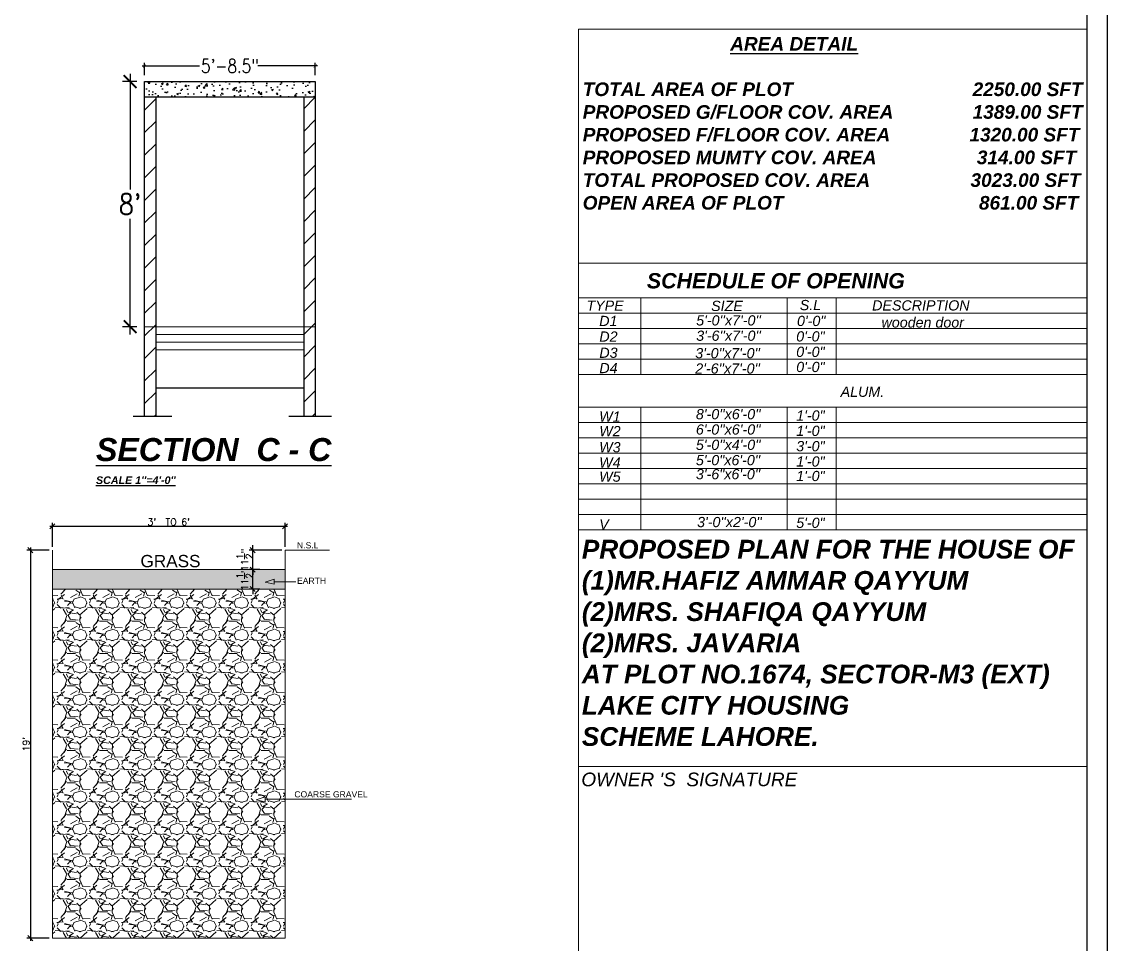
# Model space of a CAD drawing. Header units: inches. Extents: x -139043 to 10134, y -60114 to -24856.
# Drawn here: x -6594 to -5956, y -27310 to -26768 of the extents above; entities that cross this region are included whole.
import ezdxf

# ---------------------------------------------------------------- set-up
doc = ezdxf.new("R2010")
doc.units = ezdxf.units.IN
doc.header["$MEASUREMENT"] = 0
doc.header["$PDMODE"] = 34
doc.layers.get('Defpoints').update_dxf_attribs({"color": 183})
for name, color, linetype, lineweight in [('dimension', 8, 'Continuous', 20), ('Doors', 170, 'Continuous', 20), ('HATCH', 8, 'Continuous', 5), ('wall', 1, 'Continuous', 30)]:
    doc.layers.add(name, color=color, linetype=linetype, lineweight=lineweight)
doc.layers.add('GASS', color=7, linetype='Continuous', true_color=0x00f000)
doc.layers.add('TEXT', color=2, linetype='Continuous')
doc.layers.add('Walls', color=1, linetype='Continuous')
doc.styles.add('DIM-1', font='romans.shx', dxfattribs={"width": 0.8})
doc.styles.add('One Eight', font='simplex.shx', dxfattribs={"width": 0.85})
doc.styles.add('style1', font='simplex.shx')
doc.styles.add('STYLE2', font='arial.ttf')
doc.styles.add('style4', font='romans.shx')
doc.dimstyles.new('One Eight', dxfattribs={"dimtxt": 8, "dimasz": 5, "dimexe": 3, "dimexo": 3, "dimgap": 1, "dimtad": 0, "dimtih": 1, "dimtoh": 1, "dimdec": 3, "dimzin": 0, "dimdsep": 46, "dimlunit": 4, "dimtxsty": 'One Eight', "dimblk": 'ARCHTICK', "dimcen": -2, "dimdle": 3, "dimclrd": 4, "dimclre": 4, "dimclrt": 6, "dimadec": 0, "dimazin": 0, "dimtfac": 0.857143, "dimtdec": 3, "dimtix": 1, "dimtmove": 2, "dimatfit": 3, "dimldrblk": 'ARCHTICK', "dimfxl": 3, "dimtolj": 1, "dimtzin": 0, "dimlwd": -1, "dimlwe": -1, "dimarcsym": 0})
doc.dimstyles.new('STYLUS', dxfattribs={"dimscale": 0, "dimtxt": 5, "dimasz": 3, "dimexe": 2, "dimexo": 2, "dimgap": 0.09, "dimtad": 1, "dimdec": 1, "dimzin": 0, "dimdsep": 46, "dimlunit": 4, "dimtxsty": 'style1', "dimblk": 'OBLIQUE', "dimcen": 0.09, "dimdle": 1.5, "dimclrd": 256, "dimclre": 256, "dimclrt": 5, "dimadec": 0, "dimazin": 0, "dimtfac": 1, "dimtdec": 1, "dimtix": 1, "dimtmove": 2, "dimatfit": 3, "dimldrblk": 'OBLIQUE', "dimfxl": 2, "dimtolj": 1, "dimtzin": 0, "dimarcsym": 0})

# ---------------------------------------------------------------- blocks, each defined once
blk = doc.blocks.new('_ArchTick')
at = {"color": 0, "linetype": 'ByBlock', "const_width": 0.15}
blk.add_lwpolyline([(-0.5, -0.5), (0.5, 0.5)], dxfattribs=at)
blk = doc.blocks.new('*D1028')
at = {"color": 4}
for p, q in [((-9525.83, -4115.84), (-9525.83, -4161.07)), ((-9523.17, -4118.84), (-9528.83, -4118.84)), ((-9525.83, -4217.82), (-9525.83, -4172.59)), ((-9523.17, -4214.82), (-9528.83, -4214.82))]:
    blk.add_line(p, q, dxfattribs=at)
at = {"layer": 'Defpoints', "color": 0}
for p in [(-9525.83, -4118.84), (-9520.17, -4118.84), (-9520.17, -4214.82)]:
    blk.add_point(p, dxfattribs=at)
at = {"color": 4, "xscale": 5, "yscale": 5, "zscale": 5}
for p, rotation in [((-9525.83, -4118.84), 90), ((-9525.83, -4214.82), 270)]:
    blk.add_blockref('_ArchTick', p, dxfattribs=dict(at, rotation=rotation))
at = {"color": 6, "insert": (-9525.83, -4166.83), "char_height": 8, "attachment_point": 5, "style": 'One Eight'}
blk.add_mtext("\\A1;8'", dxfattribs=at)
blk = doc.blocks.new('_Oblique')
at = {"color": 0, "linetype": 'ByBlock', "lineweight": -2}
blk.add_line((-0.5, -0.5), (0.5, 0.5), dxfattribs=at)
blk = doc.blocks.new('*D869')
at = {"layer": 'Defpoints', "color": 0}
for p in [(-6458.1, -27089.92), (-6452, -27089.92), (-6452, -27101.31)]:
    blk.add_point(p, dxfattribs=at)
at = {"layer": 'dimension', "color": 8, "lineweight": -2}
for p, q in [((-6458.1, -27089.92), (-6458.1, -27086.92)), ((-6454, -27089.92), (-6460.1, -27089.92)), ((-6458.1, -27101.31), (-6458.1, -27089.92)), ((-6454, -27101.31), (-6460.1, -27101.31)), ((-6458.1, -27101.31), (-6458.1, -27104.31))]:
    blk.add_line(p, q, dxfattribs=at)
at = {"layer": 'dimension', "color": 8, "lineweight": -2, "xscale": 3, "yscale": 3, "zscale": 3}
for p, rotation in [((-6458.1, -27089.92), 270), ((-6458.1, -27101.31), 90)]:
    blk.add_blockref('_Oblique', p, dxfattribs=dict(at, rotation=rotation))
at = {"layer": 'dimension', "color": 3, "insert": (-6462.86, -27095.61), "char_height": 4, "attachment_point": 5, "rotation": 90, "style": 'style1'}
blk.add_mtext('\\A1;11{\\H1.000000x;\\S1/2;}"', dxfattribs=at)
blk = doc.blocks.new('*D870')
at = {"layer": 'Defpoints', "color": 0}
for p in [(-6458.1, -27078.52), (-6439.06, -27078.52), (-6452, -27089.92)]:
    blk.add_point(p, dxfattribs=at)
at = {"layer": 'dimension', "color": 8, "lineweight": -2}
for p, q in [((-6458.1, -27078.52), (-6458.1, -27075.52)), ((-6441.06, -27078.52), (-6460.1, -27078.52)), ((-6458.1, -27089.92), (-6458.1, -27078.52)), ((-6454, -27089.92), (-6460.1, -27089.92)), ((-6458.1, -27089.92), (-6458.1, -27092.92))]:
    blk.add_line(p, q, dxfattribs=at)
at = {"layer": 'dimension', "color": 8, "lineweight": -2, "xscale": 3, "yscale": 3, "zscale": 3}
for p, rotation in [((-6458.1, -27078.52), 270), ((-6458.1, -27089.92), 90)]:
    blk.add_blockref('_Oblique', p, dxfattribs=dict(at, rotation=rotation))
at = {"layer": 'dimension', "color": 3, "insert": (-6462.86, -27084.22), "char_height": 4, "attachment_point": 5, "rotation": 90, "style": 'style1'}
blk.add_mtext('\\A1;11{\\H1.000000x;\\S1/2;}"', dxfattribs=at)
blk = doc.blocks.new('*D871')
at = {"layer": 'Defpoints', "color": 0}
for p in [(-6439.06, -27064.46), (-6575.77, -27078.52), (-6439.06, -27078.52)]:
    blk.add_point(p, dxfattribs=at)
at = {"layer": 'dimension', "color": 8, "lineweight": -2}
for p, q in [((-6575.77, -27076.52), (-6575.77, -27062.46)), ((-6439.06, -27076.52), (-6439.06, -27062.46)), ((-6577.27, -27064.46), (-6437.56, -27064.46))]:
    blk.add_line(p, q, dxfattribs=at)
at = {"layer": 'dimension', "color": 8, "lineweight": -2, "xscale": 3, "yscale": 3, "zscale": 3, "rotation": 180}
blk.add_blockref('_Oblique', (-6575.77, -27064.46), dxfattribs=at)
at = {"layer": 'dimension', "color": 8, "lineweight": -2, "xscale": 3, "yscale": 3, "zscale": 3}
blk.add_blockref('_Oblique', (-6439.06, -27064.46), dxfattribs=at)
at = {"layer": 'dimension', "color": 3, "insert": (-6507.41, -27061.99), "char_height": 4, "attachment_point": 5, "style": 'style1'}
blk.add_mtext("\\A1;3'  TO 6'", dxfattribs=at)
blk = doc.blocks.new('*D872')
at = {"layer": 'Defpoints', "color": 0}
for p in [(-6575.77, -27078.52), (-6588.73, -27306.38), (-6575.77, -27306.38)]:
    blk.add_point(p, dxfattribs=at)
at = {"layer": 'dimension', "color": 8, "lineweight": -2}
for p, q in [((-6577.77, -27078.52), (-6590.73, -27078.52)), ((-6588.73, -27077.02), (-6588.73, -27307.88)), ((-6577.77, -27306.38), (-6590.73, -27306.38))]:
    blk.add_line(p, q, dxfattribs=at)
at = {"layer": 'dimension', "color": 8, "lineweight": -2, "xscale": 3, "yscale": 3, "zscale": 3}
for p, rotation in [((-6588.73, -27078.52), 90), ((-6588.73, -27306.38), 270)]:
    blk.add_blockref('_Oblique', p, dxfattribs=dict(at, rotation=rotation))
at = {"layer": 'dimension', "color": 3, "insert": (-6591.2, -27192.45), "char_height": 4, "attachment_point": 5, "rotation": 90, "style": 'style1'}
blk.add_mtext("\\A1;19'", dxfattribs=at)
blk = doc.blocks.new('WR')
h = blk.add_hatch()
h.set_pattern_fill('AR-CONC', color=4, style=0)
h.set_pattern_definition([(50, (0, 0), (7.1726018, -0.6275213), [0.75, -8.25]), (355, (0, 0), (-1.3875133, 7.5219213), [0.6, -6.6]), (100.4514, (0.598, -0.052), (5.785094, 6.8943954), [0.637402, -7.011421]), (46.1842, (0, 2), (10.6724105, -1.65519), [1.125, -12.375]), (96.6356, (0.889, 1.862), (9.346627, 9.741179), [0.956103, -10.51713]), (351.1842, (0, 2), (9.34662, 9.741186), [0.9, -9.9]), (21, (1, 1.5), (5.9690705, -4.026189), [0.75, -8.25]), (326, (1, 1.5), (2.4331533, 7.2515005), [0.6, -6.6]), (71.4514, (1.4974, 1.1645), (8.4022263, 3.225305), [0.637402, -7.011421]), (37.5, (0, 0), (0.12159855, 3.32893854), [0, -6.52, 0, -6.7, 0, -6.625]), (7.5, (0, 0), (2.6306954, 3.9441171), [0, -3.82, 0, -6.37, 0, -2.525]), (327.5, (-2.23, 0), (5.33822436, -0.2255487), [0, -2.5, 0, -7.8, 0, -10.35]), (317.5, (-3.23, 0), (5.8318617, 1.0010498), [0, -3.25, 0, -5.18, 0, -7.35])])
h.paths.add_polyline_path([(-9453.2956, -4124.8416), (-9453.2956, -4118.8416), (-9520.1679, -4118.8416), (-9520.1679, -4124.8416)])
at = {"layer": 'HATCH'}
h = blk.add_hatch(dxfattribs=at)
h.set_pattern_fill('ANSI31', color=8, scale=50, style=0)
h.paths.add_polyline_path([(-9515.6679, -4124.8416), (-9520.1679, -4124.8416), (-9520.1679, -4214.8225), (-9515.6679, -4214.8225)])
h.paths.add_polyline_path([(-9457.7956, -4124.8416), (-9457.7956, -4214.8225), (-9453.2956, -4214.8225), (-9453.2956, -4124.8416)])
h.paths.add_polyline_path([(-9515.6679, -4214.8225), (-9520.1679, -4214.8225), (-9520.1679, -4249.8225), (-9515.6679, -4249.8225)])
h.paths.add_polyline_path([(-9457.7956, -4214.8225), (-9457.7956, -4249.8225), (-9453.2956, -4249.8225), (-9453.2956, -4214.8225)])
at = {"color": 4}
for p, q in [((-9520.1679, -4116.3187), (-9520.1679, -4111.5187)), ((-9453.2956, -4116.3187), (-9453.2956, -4111.5187)), ((-9521.0679, -4112.7187), (-9498.6826, -4112.7187)), ((-9452.3956, -4112.7187), (-9475.7775, -4112.7187))]:
    blk.add_line(p, q, dxfattribs=at)
at = {"layer": 'HATCH', "color": 8}
for p, q in [((-9453.2956, -4214.8225), (-9520.1679, -4214.8225)), ((-9457.7956, -4217.8225), (-9515.6679, -4217.8225)), ((-9457.7956, -4220.8225), (-9515.6679, -4220.8225)), ((-9457.7956, -4223.8225), (-9515.6679, -4223.8225))]:
    blk.add_line(p, q, dxfattribs=at)
at = {"layer": 'wall', "ltscale": 22.5}
for p, q in [((-9520.1679, -4249.8225), (-9520.1679, -4118.8416)), ((-9520.1679, -4118.8416), (-9453.2956, -4118.8416)), ((-9453.2956, -4118.8416), (-9453.2956, -4249.8225)), ((-9520.1679, -4124.8416), (-9453.2956, -4124.8416)), ((-9515.6679, -4249.8225), (-9515.6679, -4124.8416)), ((-9457.7956, -4124.8416), (-9457.7956, -4249.8225)), ((-9457.7956, -4238.8225), (-9515.6679, -4238.8225))]:
    blk.add_line(p, q, dxfattribs=at)
at = {"layer": 'Walls', "ltscale": 22.5}
for p, q in [((-9524.6637, -4249.8225), (-9509.4253, -4249.8225)), ((-9463.6656, -4249.8225), (-9446.9876, -4249.8225))]:
    blk.add_line(p, q, dxfattribs=at)
at = {"color": 4, "xscale": 1.199999999999999, "yscale": 1.199999999999999, "zscale": 1.199999999999999, "rotation": 180}
blk.add_blockref('_ArchTick', (-9520.1679, -4112.7187), dxfattribs=at)
at = {"color": 4, "xscale": 1.199999999999999, "yscale": 1.199999999999999, "zscale": 1.199999999999999}
blk.add_blockref('_ArchTick', (-9453.2956, -4112.7187), dxfattribs=at)
at = {"color": 6, "insert": (-9486.7318, -4112.7187), "char_height": 5.4, "attachment_point": 5, "style": 'DIM-1'}
blk.add_mtext('\\A1;5\'-8.5"', dxfattribs=at)
at = {"layer": 'wall', "color": 221, "ltscale": 22.5, "insert": (-9539.1893, -4258.4106), "char_height": 9, "width": 150.155556, "attachment_point": 1, "style": 'style4'}
blk.add_mtext("{\\fArial|b1|i1|c0|p34;\\L\\C11;SECTION  C - C\\P\\H0.3333x;SCALE 1''=4'-0''}", dxfattribs=at)
at = {"color": 1}
dim = blk.add_linear_dim(base=(-9525.825, -4118.8416), p1=(-9520.1679, -4214.8225), p2=(-9520.1679, -4118.8416), angle=90, dimstyle='One Eight', dxfattribs=at)
dim.commit()
dim.dimension.update_dxf_attribs({"geometry": '*D1028', "text_midpoint": (-9525.825, -4166.8321)})

msp = doc.modelspace()

# ---------------------------------------------------------------- hatches: boundary and pattern name
at = {"layer": 'HATCH', "lineweight": 5}
msp.add_hatch(color=256, dxfattribs=at).paths.add_polyline_path([(-6439.058, -27089.918), (-6575.769, -27089.918), (-6575.769, -27101.31), (-6439.058, -27101.31)])
h = msp.add_hatch(dxfattribs=at)
h.set_pattern_fill('GRAVEL', color=256, scale=18.98764, style=0)
h.set_pattern_definition([(228.0128, (-60318.9523, 99537.7757), (-151.901090216, -170.88878973), [2.5545212, -252.8980544]), (184.9697, (-60320.6612, 99535.8769), (227.851705641, 18.9874754135), [4.3836386, -433.9800866]), (132.5104, (-60325.0284, 99535.4972), (189.876228492, -208.864209898), [3.09096, -306.0054215]), (267.2737, (-60332.4335, 99530.7502), (18.987564859, 379.752815059), [3.9919236, -395.2003563]), (292.8337, (-60332.6234, 99526.7628), (-94.9383904455, 227.851617543), [3.914397, -387.5258368]), (357.2737, (-60331.1044, 99523.1552), (-379.752815059, 18.987564859), [3.9919236, -395.2003563]), (37.6942, (-60327.117, 99522.9653), (-246.839465624, -189.8762225458), [5.2791147, -522.631937]), (72.2553, (-60322.9397, 99526.1932), (132.9136876688, 417.7280188443), [4.9840278, -493.4189204]), (121.4296, (-60321.4207, 99530.9401), (-151.901280131, 246.8392319026), [4.0054428, -396.5392697]), (175.2364, (-60323.5093, 99534.3579), (208.86406317, -18.987479698), [4.5728314, -224.0686452]), (222.3974, (-60328.0664, 99534.73765), (-227.8518252545, -208.8638948582), [5.9136627, -585.453039]), (138.8141, (-60313.6358, 99530.5604), (-132.913539263, 113.925791824), [2.0184052, -199.8229663]), (171.4692, (-60315.1548, 99531.8895), (246.8392935806, -37.975431139), [3.8400034, -380.1612526]), (225, (-60318.952, 99532.459), (-2e-15, -18.9876463), [2.685251, -24.167317]), (203.1986, (-60320.2814, 99534.7376), (94.93819725, 37.97530611), [1.4460607, -143.159499]), (291.8014, (-60321.6106, 99534.168), (-18.98763877, 56.9629266), [2.0450258, -100.206551]), (30.9638, (-60320.851, 99532.2693), (56.96288387, 37.9753281), [3.321489, -107.3945312]), (161.5651, (-60318.003, 99533.978), (37.9752892, -18.98761015), [2.4017656, -57.642432]), (16.3895, (-60332.6234, 99534.168), (189.876446472, 56.962782995), [3.36461, -333.0972337]), (70.3462, (-60329.3955, 99535.1174), (-75.95047165, -208.864085752), [2.8227216, -279.4488518]), (293.1986, (-60318.003, 99537.7757), (-37.97530611, 94.93819725), [2.8921025, -141.7134572]), (343.6105, (-60316.8637, 99535.1174), (-189.876446472, 56.962782995), [3.36461, -333.0972337]), (339.444, (-60332.6234, 99522.3957), (-94.938237388, 37.975204927), [3.244608, -158.9858681]), (294.7751, (-60329.5854, 99521.2564), (-94.938054057, 208.864110175), [2.7186124, -269.143025]), (66.8014, (-60317.813, 99518.788), (37.97530611, 94.93819725), [2.8921025, -141.7134572]), (17.354, (-60316.6738, 99521.4463), (-246.839364486, -75.9504575025), [3.1829172, -315.1079444]), (69.444, (-60327.117, 99518.788), (-37.975204927, -94.938237388), [1.622304, -160.6081721]), (101.3099, (-60318.9523, 99518.788), (-18.98759551, 75.95057617), [0.9681798, -95.8501597]), (165.9638, (-60319.142, 99519.7374), (56.96293179, -18.98760359), [3.914397, -74.3736384]), (186.009, (-60322.9397, 99520.6868), (189.8763999994, 18.9876275135), [3.6275887, -359.1307699]), (303.6901, (-60320.851, 99530.5604), (-18.98766581, 37.97527255), [2.7384355, -65.7224706]), (353.1572, (-60319.33206, 99528.28185), (322.7898759915, -37.9754328075), [4.780974, -473.315604]), (60.9454, (-60314.5851, 99527.7122), (-75.950562408, -132.913490612), [1.9548915, -193.5348294]), (90, (-60313.636, 99529.421), (-18.9876405, 18.9876405), [1.1392584, -17.848382]), (120.2564, (-60323.3195, 99521.2564), (75.950464804, -132.913529941), [2.637839, -261.146893]), (48.0128, (-60324.6486, 99523.535), (151.901090216, 170.88878973), [5.1090424, -250.3435332]), (0, (-60321.23, 99527.332), (18.9876405, 18.9876405), [4.9367865, -14.050854]), (325.3048, (-60316.294, 99527.3325), (-189.876295721, 132.913646786), [3.0022118, -297.218739]), (254.0546, (-60313.8256, 99525.6236), (-18.98763837, -75.950564296), [2.7646384, -135.4674729]), (207.646, (-60314.58515, 99522.9653), (-360.7650893736, -189.876551184), [4.501305, -445.6299344]), (175.4261, (-60318.57255, 99520.8767), (-246.839336749, 18.9875417592), [4.7620812, -471.4455304])])
h.paths.add_polyline_path([(-6439.058, -27101.31), (-6575.769, -27101.31), (-6575.769, -27306.377), (-6439.058, -27306.377), (-6439.058, -27224.776), (-6450.803, -27224.776), (-6450.803, -27224.878), (-6450.816, -27224.878), (-6450.816, -27226.294), (-6456.128, -27225.036), (-6450.803, -27223.36), (-6450.803, -27224.776), (-6439.058, -27224.776)])

# ---------------------------------------------------------------- linework, layer by layer
at = {"layer": 'Doors', "ltscale": 22.5}
for p, q in [((-6266.678, -26772.414), (-5967.992, -26772.414)), ((-6266.678, -27787.081), (-6266.678, -26772.414)), ((-6266.678, -26910.012), (-5967.992, -26910.012)), ((-6266.678, -26930.24), (-5967.992, -26930.24)), ((-6230.017, -26975.24), (-6230.017, -26930.24)), ((-6144.017, -26975.24), (-6144.017, -26930.24)), ((-6115.279, -26975.24), (-6115.279, -26930.24)), ((-6266.678, -26939.24), (-5967.992, -26939.24)), ((-6266.678, -26948.24), (-5967.992, -26948.24)), ((-6266.678, -26957.24), (-5967.992, -26957.24)), ((-6266.678, -26966.24), (-5967.992, -26966.24)), ((-6266.678, -26975.24), (-5967.992, -26975.24)), ((-6266.678, -26994.553), (-5967.992, -26994.553)), ((-6230.017, -27066.553), (-6230.017, -26994.553)), ((-6144.017, -27066.553), (-6144.017, -26994.553)), ((-6115.279, -27066.553), (-6115.279, -26994.411)), ((-6266.678, -27003.553), (-5967.992, -27003.553)), ((-6266.678, -27012.553), (-5967.992, -27012.553)), ((-6266.678, -27021.553), (-5967.992, -27021.553)), ((-6266.678, -27030.553), (-5967.992, -27030.553)), ((-6266.678, -27039.553), (-5967.992, -27039.553)), ((-6266.678, -27048.553), (-5967.992, -27048.553)), ((-6266.678, -27057.553), (-5967.992, -27057.553)), ((-6266.678, -27066.553), (-5967.992, -27066.553)), ((-6266.678, -27205.62), (-5967.992, -27205.62))]:
    msp.add_line(p, q, dxfattribs=at)
at = {"layer": 'GASS', "color": 1, "ltscale": 22.5}
for p, q in [((-5955.992, -26126.094), (-5955.992, -27799.081)), ((-5967.992, -26138.304), (-5967.992, -27787.081))]:
    msp.add_line(p, q, dxfattribs=at)
at = {"layer": 'wall', "lineweight": 18}
for p, q in [((-6575.769, -27306.377), (-6575.769, -27078.525)), ((-6439.058, -27078.525), (-6439.058, -27306.377)), ((-6439.058, -27078.525), (-6412.995, -27078.525)), ((-6575.769, -27089.918), (-6439.058, -27089.918)), ((-6575.769, -27101.31), (-6439.058, -27101.31)), ((-6450.753, -27097.279), (-6445.428, -27095.603)), ((-6445.442, -27098.536), (-6450.753, -27097.279)), ((-6445.442, -27097.019), (-6432.74, -27097.019)), ((-6445.442, -27097.019), (-6445.442, -27098.536)), ((-6445.428, -27095.603), (-6445.428, -27097.019)), ((-6456.128, -27225.036), (-6450.803, -27223.36)), ((-6450.816, -27226.294), (-6456.128, -27225.036)), ((-6450.816, -27224.776), (-6400.009, -27224.776)), ((-6450.816, -27224.776), (-6450.816, -27226.294)), ((-6450.803, -27223.36), (-6450.803, -27224.878)), ((-6439.058, -27306.377), (-6575.769, -27306.377))]:
    msp.add_line(p, q, dxfattribs=at)

# ---------------------------------------------------------------- block references
at = {"layer": 'GASS', "xscale": 1.5, "yscale": 1.5, "zscale": 1.5}
msp.add_blockref('WR', (7758.602, -20625.044), dxfattribs=at)

# ---------------------------------------------------------------- texts
at = {"layer": 'TEXT', "style": 'STYLE2'}
for s, height, p in [('N.S.L', 3.6047, (-6432.072, -27077.445)), ('GRASS', 7.2094, (-6524.036, -27088.516)), ('EARTH', 3.6047, (-6432.072, -27098.274)), ('COARSE GRAVEL', 3.60468, (-6433.616, -27223.695))]:
    msp.add_text(s, height=height, dxfattribs=at).set_placement(p)
at = {"layer": 'wall', "color": 5, "ltscale": 22.5, "attachment_point": 1, "style": 'style4'}
for s, insert, char_height, width in [('{\\fArial|b1|i1|c0|p34;                              ^I     \\LAREA DETAIL\\l\\P         \\P        TOTAL AREA OF PLOT                                  2250.00 SFT\\P        PROPOSED G/FLOOR COV. AREA               1389.00 SFT     \\P        PROPOSED F/FLOOR COV. AREA               1320.00 SFT\\P        PROPOSED MUMTY COV. AREA                   314.00 SFT\\P        TOTAL PROPOSED COV. AREA                   3023.00 SFT\\P        OPEN AREA OF PLOT                                     861.00 SFT\\P\\P        }', (-6289.048, -26777.134), 8, 473.87138), ('{\\fArial|b1|i1|c0|p34;SCHEDULE OF OPENING}', (-6226.517, -26915.75), 9, 195.5), ('{\\fArial|b0|i1|c0|p34;TYPE}', (-6262.008, -26931.906), 6, 24.77973), ('{\\fArial|b0|i1|c0|p34;SIZE}', (-6188.753, -26932.047), 6, 53.67273), ('{\\fArial|b0|i1|c0|p34;S.L}', (-6136.696, -26931.535), 6, 53.67273), ('{\\fArial|b0|i1|c0|p34;DESCRIPTION}', (-6094.172, -26931.74), 6, 96.21818), ('{\\fArial|b0|i1|c0|p34;D1}', (-6254.517, -26940.871), 6, 11.5), ("{\\fArial|b0|i1|c0|p34;5'-0''x7'-0''}", (-6197.532, -26940.538), 6, 45.41538), ('{\\fArial|b0|i1|c0|p34;0\'-0"}', (-6138.301, -26940.871), 6, 45.41538), ('{\\fArial|b0|i1|c0|p34;wooden door}', (-6088.645, -26941.74), 6, 65.56364), ('{\\fArial|b0|i1|c0|p34;D2}', (-6254.434, -26950.042), 6, 11.5), ("{\\fArial|b0|i1|c0|p34;3'-6''x7'-0''}", (-6197.532, -26949.538), 6, 45.41538), ('{\\fArial|b0|i1|c0|p34;0\'-0"}', (-6138.749, -26949.931), 6, 45.41538), ('{\\fArial|b0|i1|c0|p34;D3}', (-6254.434, -26959.546), 6, 11.5), ("{\\fArial|b0|i1|c0|p34;3'-0''x7'-0''}", (-6198.074, -26959.805), 6, 45.41538), ('{\\fArial|b0|i1|c0|p34;0\'-0"}', (-6138.749, -26959.017), 6, 45.41538), ('{\\fArial|b0|i1|c0|p34;D4}', (-6254.434, -26968.546), 6, 11.5), ("{\\fArial|b0|i1|c0|p34;2'-6''x7'-0''}", (-6198.074, -26968.805), 6, 45.41538), ('{\\fArial|b0|i1|c0|p34;0\'-0"}', (-6138.749, -26967.898), 6, 45.41538), ('{\\fArial|b0|i1|c0|p34;ALUM.}', (-6112.671, -26982.453), 6, 65.56364), ('{\\fArial|b0|i1|c0|p34;W1}', (-6254.517, -26997.053), 6, 20.05714), ("\\pt42;{\\fArial|b0|i1|c0|p34;    8'-0''x6'-0''}", (-6207.017, -26995.61), 6, 69.41176), ('{\\fArial|b0|i1|c0|p34;1\'-0"}', (-6138.749, -26996.411), 6, 45.41538), ('{\\fArial|b0|i1|c0|p34;W2 }', (-6254.46, -27005.577), 6, 20.05714), ("\\pt42;{\\fArial|b0|i1|c0|p34;    6'-0''x6'-0''}", (-6207.017, -27004.61), 6, 69.41176), ('{\\fArial|b0|i1|c0|p34;1\'-0"}', (-6138.749, -27005.411), 6, 45.41538), ('{\\fArial|b0|i1|c0|p34;W3}', (-6254.517, -27015.053), 6, 20.05714), ("\\pt42;{\\fArial|b0|i1|c0|p34;    5'-0''x4'-0''}", (-6207.017, -27013.61), 6, 69.41176), ('{\\fArial|b0|i1|c0|p34;3\'-0"}', (-6138.749, -27014.411), 6, 45.41538), ('{\\fArial|b0|i1|c0|p34;W4}', (-6254.517, -27024.053), 6, 20.05714), ('\\pt42;{\\fArial|b0|i1|c0|p34;    5\'-0"x6\'-0\'\'}', (-6207.017, -27022.61), 6, 69.41176), ('{\\fArial|b0|i1|c0|p34;1\'-0"}', (-6138.749, -27023.411), 6, 45.41538), ('\\pt42;{\\fArial|b0|i1|c0|p34;    3\'-6"x6\'-0\'\'}', (-6207.017, -27030.859), 6, 69.41176), ('{\\fArial|b0|i1|c0|p34;W5}', (-6254.517, -27032.302), 6, 20.05714), ('{\\fArial|b0|i1|c0|p34;1\'-0"}', (-6138.749, -27031.94), 6, 45.41538), ('{\\fArial|b0|i1|c0|p34;V}', (-6254.517, -27060.43), 6, 20.05714), ("\\pt42;{\\fArial|b0|i1|c0|p34;  3'-0''x2'-0''}", (-6201.675, -27058.988), 6, 69.41176), ('{\\fArial|b0|i1|c0|p34;5\'-0"}', (-6138.749, -27059.411), 6, 45.41538), ('\\pt88;{\\fArial|b1|i1|c0|p34;\\C11;PROPOSED PLAN FOR THE HOUSE OF \\P(1)MR.HAFIZ AMMAR QAYYUM \\P(2)MRS. SHAFIQA QAYYUM\\P\\ptz;(2)MRS. JAVARIA \\PAT PLOT NO.1674, SECTOR-M3 (EXT)\\PLAKE CITY HOUSING \\PSCHEME LAHORE.}', (-6264.71, -27072.412), 11, 330.13327), ("{\\fArial|b0|i1|c0|p34;OWNER 'S  SIGNATURE}", (-6265.017, -27209.127), 8, 187.18053)]:
    msp.add_mtext(s, dxfattribs=dict(at, insert=insert, char_height=char_height, width=width))

# ---------------------------------------------------------------- dimensions: what is measured, and where the dimension line sits
at = {"layer": 'dimension'}
dim = msp.add_linear_dim(base=(-6439.058, -27064.464), p1=(-6575.769, -27078.525), p2=(-6439.058, -27078.525), text="3'  TO 6'", dimstyle='STYLUS', override={"dimscale": 1, "dimtxt": 4, "dimclrd": 8, "dimclre": 8, "dimclrt": 3}, dxfattribs=at)
dim.commit()
dim.dimension.update_dxf_attribs({"geometry": '*D871', "text_midpoint": (-6507.413, -27061.993)})
for base, p1, p2, picture, middle in [((-6458.099, -27078.525), (-6452.002, -27089.918), (-6439.058, -27078.525), '*D870', (-6462.855, -27084.221)), ((-6588.726, -27306.377), (-6575.769, -27078.525), (-6575.769, -27306.377), '*D872', (-6591.197, -27192.451)), ((-6458.099, -27089.918), (-6452.002, -27101.31), (-6452.002, -27089.918), '*D869', (-6462.855, -27095.614))]:
    dim = msp.add_linear_dim(base=base, p1=p1, p2=p2, angle=90, dimstyle='STYLUS', override={"dimscale": 1, "dimtxt": 4, "dimclrd": 8, "dimclre": 8, "dimclrt": 3}, dxfattribs=at)
    dim.commit()
    dim.dimension.update_dxf_attribs({"geometry": picture, "text_midpoint": middle})

doc.saveas('drawing.dxf')
